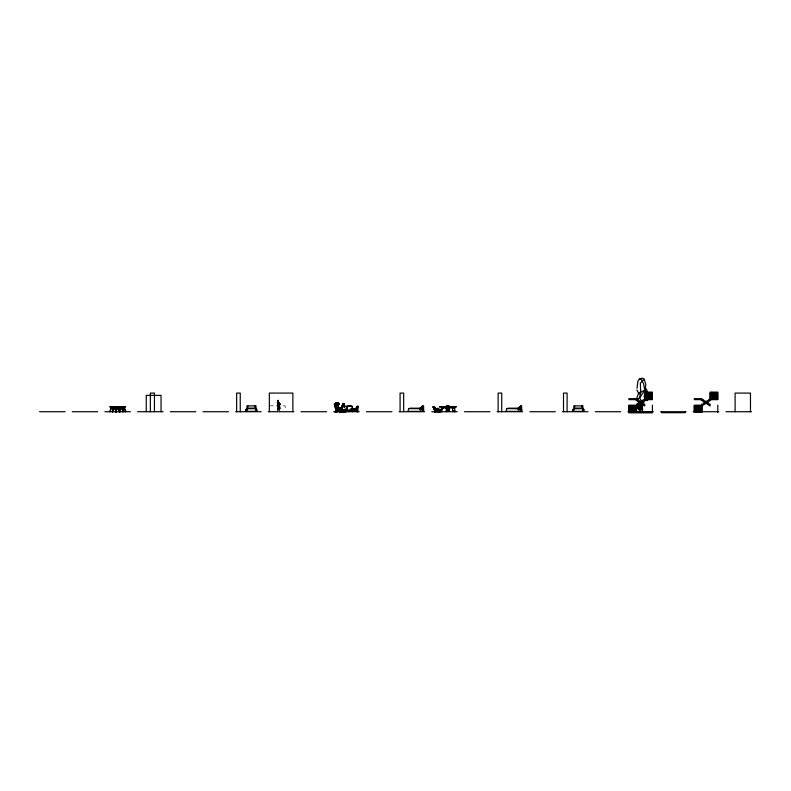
<?xml version="1.0" encoding="UTF-8"?>
<svg xmlns="http://www.w3.org/2000/svg" width="791" height="791" viewBox="0 0 791 791"><rect width="100%" height="100%" fill="white"/><g stroke="black" fill="none" stroke-linecap="round" stroke-linejoin="round"><path stroke-width="0.59" stroke-dasharray="3.96 2.97" d="M280.133 408.967L279.579 404.448L277.671 400.661L278.758 400.493L278.58 402.5L278.61 400.048L277.552 400.266L277.641 402.046L276.899 402.659L277.71 405.16L277.552 410.697L277.592 408.285M277.918 410.381L278.59 405.585L277.137 403.44L277.72 405.318L277.997 403.875L279.154 404.399L277.137 403.44M279.183 402.599L280.34 404.211L279.579 404.448L279.233 402.115L277.898 401.779L276.899 402.659M278.106 410.539L279.015 406.772L279.885 410.766M277.522 406.584L277.631 404.547L278.867 404.31L277.819 406.623L277.74 410.776M277.354 402.283L279.005 403.598L278.333 403.687L277.938 402.906L280.054 403.568L278.551 404.339M278.017 408.601L278.432 406.673L277.819 406.623M277.641 402.046L278.6 402.065M279.579 404.448L280.34 404.211L279.233 402.115L278.867 404.31L277.71 405.16L278.996 404.943L277.631 404.547M278.244 400.216L277.72 401.729L278.58 401.828M279.005 403.598L277.997 403.41L278.165 404.31L280.004 404.211M278.363 403.509L279.47 403.469M278.758 400.493L277.671 400.661M278.59 406.238L279.915 406.663L280.093 408.354M269.335 405.842L285.185 405.842L285.185 410.549M278.679 400.839L278.234 400.562L278.748 401.324M278.432 406.673L279.549 410.707L279.579 408.423L278.501 406.07M279.727 403.993L278.679 402.866L280.34 404.211L279.51 402.649M277.938 402.906L278.333 403.687M279.352 405.2L280.133 410.173M278.719 403.588L278.897 404.102"/><path stroke-width="1.19" d="M356.523 409.006L352.4 408.937C358.026 411.093 354.645 406.762 358.016 406.248L357.473 410.381L341.87 410.391L341.87 411.725L342.266 410.816L357.532 410.816L357.532 411.725L357.552 410.084M423.59 409.797L420.248 409.797L420.248 408.186L410.173 408.186L408.779 408.601L407.929 411.369L423.59 411.369L423.59 405.882L422.967 405.882L422.691 408.71L423.59 409.797L422.631 411.369L422.631 409.797M446.955 407.484C445.333 409.55 446.401 407.098 447.775 405.447C449.506 405.447 450.138 411.063 448.586 407.414M521.655 409.797L518.313 409.797L518.313 408.186L508.227 408.186L506.843 408.601L505.993 411.369L521.655 411.369L521.655 405.882L521.022 405.882L520.745 408.71L521.655 409.797L520.686 411.369L520.686 409.797M357.532 411.725L357.532 410.4L341.87 410.4L341.999 406.248L346.992 406.703M452.867 410.925L452.867 411.725L452.749 410.925M454.578 410.925L454.578 411.725L454.696 410.925M340.249 409.807L341.396 409.323C342.098 407.454 337.945 407.296 338.568 408.957M446.045 407.503L446.124 408.789L449.436 408.779L449.08 407.414L449.436 408.779L446.114 408.779L446.312 407.494L446.974 407.414M640.73 407.731L640.75 406.159C641.274 410.321 640.483 404.448 641.709 405.516L639.711 409.698L641.59 408.403L641.056 407.563L641.768 406.406L639.603 407.998L638.288 406.159L638.851 405.022M344.154 404.547L344.263 403.904C342.206 402.57 344.392 406.218 344.619 407.019L344.56 405.358L342.651 405.308L342.513 407.108L342.374 405.279L343.492 403.38L344.105 403.944L343.778 404.933L342.345 405.387L342.908 406.96M434.556 411.745L437.542 411.389L434.645 411.745M437.413 411.439L435.179 411.439M641.669 404.468L641.056 407.721L641.669 404.468L640.997 404.33L640.977 403.173L639.583 403.123L640.196 407.019L640.997 407.474M640.305 407.958L639.672 409.58L638.05 408.581L637.882 406.752L639.316 403.885L638.644 404.705L637.793 404.241L637.427 405.16L640.641 409.273L641.521 407.385L641.204 405.289M346.923 406.238L347.13 410.43L347.229 406.248C351.688 403.548 355.03 409.273 350.235 408.996M437.492 411.389L436.642 411.182C440.785 411.369 435.881 412.329 436.454 410.786C437.71 410.222 434.2 411.409 437.275 410.45C435.317 411.795 437.294 411.3 438.461 411.745M246.871 411.369L246.96 405.882L256.017 405.882L256.106 411.369L256.146 409.876M338.321 410.667C334.811 411.32 345.657 412.279 338.538 410.667C328.265 414.019 341.04 408.957 341.099 411.725M435.07 411.745L436.207 411.182L435.09 411.389M446.144 411.389L446.005 411.132C447.014 409.105 451.839 412.388 447.874 410.4L447.835 411.132L447.676 410.4L446.005 411.132M449.545 411.132L447.617 410.737L446.618 411.389M446.786 411.617L447.775 410.737L448.665 411.389M573.732 411.369L573.811 405.882L582.878 405.882L582.967 411.369L583.007 409.876L584.035 409.797L583.718 411.369L572.565 411.369L572.516 409.797L573.811 408.64M639.82 411.696L639.87 408.374M115.11 408.433L115.15 407.276L113.331 407.276C113.657 411.973 118.492 404.369 112.658 407.929C113.073 408.927 115.407 408.927 115.822 407.929M118.709 408.433L118.749 407.276L116.92 407.276C117.256 411.973 122.091 404.369 116.257 407.929C116.663 408.927 119.006 408.927 119.411 407.929M122.298 408.433L122.338 407.276L120.519 407.276C120.855 411.973 125.69 404.369 119.846 407.929C120.262 408.927 122.605 408.927 123.01 407.929M115.17 408.571L115.219 407.177M118.769 408.571L118.818 407.177M122.368 408.571L122.407 407.177M336.719 410.252L336.907 405.714L335.473 404.606M341.544 411.033L341.247 411.538L345.479 411.686L342.79 410.193L341.297 410.766L342.256 411.093M446.124 411.617L447.617 410.737L447.716 411.31L447.874 410.737L449.456 411.31M112.52 411.706L112.747 407.909M116.198 408.304L116.415 411.706L116.218 407.909L115.961 411.706L115.437 408.759C117.493 405.219 115.585 417.846 116.346 407.909M119.945 407.909C119.955 417.737 119.263 405.684 120.232 408.621L120.014 411.706L119.807 407.909L119.55 411.706L119.451 408.107L119.026 408.759C119.738 419.497 119.095 399.93 119.352 411.715M640.641 409.273L640.69 408.482M112.727 411.715L112.629 408.107L112.816 411.715M116.317 411.715L116.218 408.107M119.916 411.715L119.817 408.107L120.014 411.715M438.975 409.916L438.224 409.471L435.97 410.786L437.443 408.937L439.104 409.985L435.109 410.875L434.892 410.242L436.751 409.283L435.782 409.372L434.842 410.331L438.827 409.372L437.146 409.263M342.701 410.677L342.74 410.054L342.285 410.321M344.184 407.088L344.263 406.001M335.166 403.39L334.316 404.31L336.175 402.935L337.955 402.748L339.349 403.647L339.379 404.339L337.035 405.753L337.243 410.252M116.415 411.715L116.356 408.107M435.96 409.896C434.991 408.423 438.649 407.691 438.095 409.343L435.96 409.896L435.93 408.927M439.677 411.725C443.87 410.895 438.837 411.715 440.706 411.191M433.399 407.246L434.348 409.55L433.221 407.385L433.804 408.502A23.542 4.726 -56.2 0 0 434.437 408.532L434.931 408.097L434.299 406.554A28.614 5.507 52.7 0 0 433.597 406.554L433.112 406.683A31.67 1.809 -13.4 0 0 433.765 406.693L434.991 407.948M433.854 407.246C434.556 410.302 433.132 407.938 435.782 409.372C437.789 408.245 435.564 411.458 435.881 409.461M438.313 411.745L436.642 411.182M115.723 407.909L115.862 411.706C114.665 406.89 117.028 407.395 116.119 411.706L116.297 408.304M256.106 411.369L256.027 408.67L246.95 408.71L246.782 409.797L245.655 409.797L245.714 411.369L256.857 411.369L257.174 409.797L256.244 409.797M343.927 403.608L343.749 405.012L342.374 405.279L342.513 406.643M582.967 411.369L582.413 408.008L582.878 408.64M344.204 407.019L344.56 405.358L343.116 404.26L343.927 403.43M446.747 408.957L446.124 408.789L446.885 405.595M344.174 411.013L344.105 411.706C345.637 412.21 343.828 410.005 344.154 411.468L345.479 411.686L342.859 411.33L343.68 411.488L343.175 410.796L344.233 410.391M344.105 403.944L343.304 404.517L343.591 405.17M440.666 411.172C443.998 411.3 436.316 411.725 440.399 411.191M420.248 409.797L420.248 408.186M518.313 409.797L518.313 408.186M112.619 411.706L112.757 408.107M334.316 404.31L335.018 404.587L335.137 403.598L335.018 404.587L336.116 404.824M346.428 410.252L347.051 410.578L346.409 410.717C344.105 409.491 347.842 411.577 346.448 410.005M339.201 411.636L344.164 411.666L344.322 410.648L344.629 411.488M639.484 402.995L640.562 403.024L640.067 404.152M640.265 403.855L640.562 403.024M342.108 411.725L342.266 410.816M352.559 411.725L352.331 409.174L357.532 409.174L357.532 410.321L352.331 410.321L357.473 410.381L358.016 406.248L356.82 406.366L356.158 408.789M435.109 410.875L435.841 409.184L436.672 409.194M343.116 404.26L343.353 403.736L342.958 404.359M436.83 409.6C436.414 411.132 434.121 411.162 435.762 409.6M340.961 408.037L338.657 408.354L337.905 407.573C340.753 403.341 329.323 406.683 338.004 405.486L338.232 405.981L337.539 405.585M338.321 410.499L335.602 411.725M119.322 407.909L119.451 411.706L119.322 408.107M122.921 407.909L123.149 411.706L122.912 408.107M336.017 402.965L335.878 404.092L335.206 404.152L338.34 403.321L339.379 404.339L337.945 402.668L337.47 402.787L339.349 403.647L338.083 404.31M344.431 410.925L344.757 411.725L343.482 410.064M115.723 408.107L115.862 411.706L115.862 407.909M122.961 408.304L123.05 411.706L123.04 408.107M115.961 411.706L115.733 409.135L112.846 409.066L115.437 408.848L113.311 408.898M116.841 409.145L119.214 409.105L116.445 409.066L119.026 408.848L116.91 408.898M119.451 407.909L119.955 409.135L122.625 408.848L120.509 408.898M435.238 410.648C436.948 408.433 431.53 406.663 436.306 410.213M637.062 388.272L637.813 381.44L639.405 379.037L642.124 378.167L644.181 379.205L645.802 384.288L644.26 396.647L645.505 400.473L647.473 400.513L648.017 398.941L642.193 402.115L638.732 401.581L636.646 398.634L638.564 393.087L636.893 389.973M343.284 404.409L343.749 405.012M339.665 410.786L339.458 411.666L340.575 411.597M448.952 411.389L447.943 410.4M439.302 410.213C440.498 409.194 438.698 408.581 438.521 409.896C439.391 411.666 444.769 409.451 441.329 409.194M341.999 406.248L341.86 410.381M334.949 404.231L335.137 403.598M337.905 407.573L338.657 408.354M110.097 411.725L111.571 407.533L124.029 407.533L125.492 411.725M109.702 411.725L111.353 407.128M434.121 408.66L434.743 409.372C439.529 409.54 435.475 407.523 434.753 409.441C433.715 407.049 434.872 410.915 435.712 410.292M335.038 405.358L335.829 408.354L338.034 408.047L338.914 409.056L341.148 409.333M446.302 407.424L446.786 408.858L446.233 408.729M122.951 411.706L123.05 407.909M639.771 403.262L640.334 403.736L640.977 403.173L641.244 404.389L639.217 407.503L639.761 409.55M638.644 404.705L639.316 403.885M335.661 411.725C341.613 411.241 335.809 410.687 340.97 411.725M337.826 404.231L338.508 403.687L337.826 404.231L334.979 403.796L336.837 403.746M339.349 411.073L339.873 411.528L340.397 410.865M641.59 405.397L640.73 407.019L641.58 406.267M120.054 409.105L122.823 409.066L120.44 409.145M638.05 408.581L639.168 409.006L639.217 407.503L640.196 407.019L637.793 404.241L638.159 406.129M442.555 407.256L442.99 407.998L440.033 411.725L442.555 407.256L439.806 411.725L442.99 407.929L454.815 408.047L454.815 410.925L452.63 410.925L452.63 408.047M341.396 409.323L339.725 410.391M439.747 411.745L442.555 407.335L453.648 407.256M434.921 410.48L436.039 410.104M344.322 410.648L343.235 411.646M245.655 409.797L246.95 408.64M434.694 408.453L434.931 408.255A17.975 2.759 39 0 1 434.318 408.285L433.804 408.453A25.085 1.246 -11.6 0 0 434.378 408.502M641.056 407.721L641.57 406.979M638.317 405.16L639.415 404.092M640.492 408.878L641.59 408.403M440.043 411.725L442.99 407.929L439.806 411.725M639.168 409.006L637.882 406.752L638.288 406.159L638.021 408.374L639.168 409.006L639.603 407.998M434.289 406.633L434.931 408.255M337.045 405.743L337.114 410.252L337.015 405.724L338.103 404.814M335.829 408.354C337.984 405.743 339.537 411.646 337.747 408.067M644.181 379.205L640.344 383.131L640.71 392.455L639.553 397.972L642.193 402.115L643.834 402.5M447.617 410.4L446.618 411.617L447.775 410.4L448.932 411.132M344.747 411.429C343.778 412.447 344.164 409.402 343.858 411.725L343.838 410.084M446.737 408.759L448.823 408.759M434.516 408.878L433.735 407.286M636.557 405.971L646.069 399.623L652.407 399.623L652.407 392.109L645.832 392.109M701.933 405.971L711.445 399.623L717.783 399.623L717.783 392.109L710.1 392.109L710.1 399.732L708.469 399.732L708.469 400.829L706.838 400.829L706.838 403.005L708.469 403.005L708.469 404.092L710.1 404.092L710.1 405.971L700.589 399.623L694.251 399.623L694.251 398.644L701.933 398.644L701.933 399.732L703.565 399.732L703.565 400.829L705.196 400.829L705.196 403.005L703.565 403.005L703.565 404.092L701.933 404.092L701.933 412.378L694.251 412.378L694.251 405.18L701.933 405.18M336.175 402.935L337.955 402.748M640.186 409.204L640.087 411.696L640.522 408.413M335.335 407.454L335.809 407.147L334.751 405.546L335.295 405.595M435.05 409.313L437.018 408.799C433.636 408.591 435.683 410.44 434.585 408.977M339.922 411.261L339.29 411.627L340.17 411.478M638.456 408.146L638.97 408.423L638.614 407.157M335.206 404.152L337.945 402.668M636.973 399.228L639.553 397.972L644.734 390.25L645.14 387.214L647.384 391.308L646.158 391.258M435.198 411.745C438.521 411.449 434.012 410.677 437.225 410.489L435.979 410.855L436.533 410.628M439.667 409.56L442.446 409.56M448.804 408.957L449.436 408.789L448.675 405.595M339.626 410.677L341.583 410.321M435.811 408.977L437.947 408.403M447.676 410.737L446.094 411.31M338.103 404.488L339.25 404.092M447.775 409.026L449.347 408.522M434.724 409.372C436.889 409.066 433.745 408.927 435.149 410.163M435.119 410.925L439.104 409.985L438.787 409.53M435.979 410.925L439.104 409.985M439.193 411.745L440.528 411.172L439.737 411.429M434.902 408.977L436.859 408.453M438.105 408.739L435.871 409.362L437.828 408.453M449.328 408.729L448.774 408.858L449.248 407.494M446.549 408.818L449.011 408.611L446.203 408.522M343.996 410.302L343.126 410.163M336.205 403.024L337.717 402.728L338.34 403.321M434.674 408.729L435.188 408.67M337.193 403.252L338.489 403.015L338.162 403.529L339.131 403.766M638.732 401.581L636.646 398.634M439.054 411.389L440.439 411.172M115.852 408.107L115.713 409.135L113.251 409.145M341.89 411.023L342.829 410.895M338.518 408.255L341.099 408.077M343.175 403.924L343.749 403.855M446.885 405.714L448.675 405.714M340.14 411.636L340.792 411.567L340.14 411.251M343.452 410.341L344.065 410.272M639.405 379.037L640.601 378.909L642.173 380.728L643.706 384.347L644.734 390.25L638.564 393.087L639.336 393.967M336.195 407.058L337.737 407.068L336.808 406.426M337.797 409.026L341.01 408.957M340.506 410.519L341.504 410.44M336.442 408.245L338.123 408.126L338.894 408.858L337.006 408.937L335.809 407.147M639.237 409.244L639.474 411.696M433.933 408.255L433.25 406.683L434.051 406.821M344.164 411.666L346.349 411.597L344.54 411.3M336.402 405.724L338.153 405.714M115.773 408.186L116.297 408.186M119.372 408.186L119.896 408.186M357.532 410.816L357.295 411.725M645.832 393.196L652.407 393.196M710.1 393.196L717.783 393.196M644.734 394.284L652.407 394.284M710.1 394.284L717.783 394.284M644.734 395.381L652.407 395.381M710.1 395.381L717.783 395.381M644.734 396.469L652.407 396.469M710.1 396.469L717.783 396.469M644.734 397.557L652.407 397.557M710.1 397.557L717.783 397.557M644.734 398.644L652.407 398.644M710.1 398.644L717.783 398.644M644.734 399.435L652.407 399.435M710.1 399.435L717.783 399.435M639.83 401.917L641.461 401.917M705.196 401.917L706.838 401.917M636.557 405.18L628.875 405.18L628.875 412.833L652.407 412.833L652.407 405.18M628.875 406.169L636.557 406.169M694.251 406.169L701.933 406.169M628.875 406.277L636.557 406.277M694.251 406.277L701.933 406.277M433.597 406.604L433.735 408.472L433.112 406.683M628.875 407.365L636.557 407.365M694.251 407.365L701.933 407.365M446.51 408.423L449.041 408.532M628.875 408.453L636.557 408.453M694.251 408.453L701.933 408.453M449.011 408.611L446.549 408.611L447.775 408.888M582.878 408.71L573.811 408.71L573.643 409.797L572.516 409.797M434.823 408.858L435.139 408.621M628.875 409.54L636.557 409.54M694.251 409.54L701.933 409.54M583.105 409.797L584.035 409.797M336.165 410.391L337.797 410.252L336.165 410.252L336.244 411.725M628.875 410.628L636.557 410.628M694.251 410.628L701.933 410.628M39.55 411.725L65.05 411.725M72.238 411.725L97.728 411.725M104.926 411.725L130.416 411.725M137.604 411.725L163.104 411.725M170.292 411.725L195.792 411.725M202.98 411.725L228.47 411.725M235.669 411.725L261.159 411.725M268.347 411.725L293.847 411.725M301.035 411.725L326.535 411.725M333.723 411.725L359.223 411.725M366.411 411.725L391.901 411.725M399.099 411.725L424.589 411.725M431.777 411.725L457.277 411.725M464.465 411.725L489.965 411.725M497.153 411.725L522.653 411.725M529.841 411.725L555.331 411.725M562.53 411.725L588.02 411.725M595.208 411.725L620.708 411.725M627.896 411.725L653.396 411.725M660.584 411.725L686.074 411.725M693.272 411.725L718.762 411.725M725.95 411.725L751.45 411.725M628.875 411.913L652.407 411.913M628.875 412.378L636.557 412.378L636.557 404.092L638.189 404.092L638.189 403.005L639.83 403.005L639.83 400.829L638.189 400.829L638.189 399.732L636.557 399.732L636.557 398.644L628.875 398.644L628.875 399.623L635.213 399.623L644.734 405.971L644.734 404.092L643.093 404.092L643.093 403.005L641.461 403.005L641.461 400.829L643.093 400.829L643.093 399.732L644.734 399.732L644.734 395.203M341.93 406.366L347.002 406.366M347.16 406.366L352.232 406.366M449.09 407.484L448.586 407.484M112.767 409.135L112.708 408.186M345.005 408.996L347.061 409.006M115.773 408.304L116.346 409.135M520.745 408.71L506.843 408.601M422.691 408.71L408.779 408.601M434.486 411.389L436.325 411.429L434.635 411.567M438.343 411.567L436.375 411.429L436.405 410.717M339.665 411.439L340.792 411.567M336.056 409.807L336.798 409.886M638.416 405.219L637.427 405.16L638.545 406.594M641.709 405.516L640.799 405.546L641.115 406.861L639.978 403.015L641.244 404.389L640.799 405.546L640.206 405.239M119.451 408.107L119.708 411.706L119.896 408.304M438.263 409.916L437.739 409.53M335.967 403.548L337.193 404.231M647.078 398.367L644.26 396.647L645.407 395.955L646.712 397.448M352.351 410.43L352.153 406.238M447.943 410.737L448.853 411.31M342.79 410.193L343.363 410.727M345.825 410.321L346.409 410.717L346.023 409.965M438.095 409.343L437.898 408.799M646.504 399.682L647.473 400.513M122.338 407.276L122.832 407.948M118.749 407.276L119.233 407.948M115.15 407.276L115.644 407.948M437.898 409.283L438.778 409.382M338.667 409.323L339.121 409.827M433.972 408.551L434.328 409.066M435.001 408.67L435.94 410.114L434.951 410.114L434.012 408.67M640.087 408.601L640.413 409.254M639.563 408.294L639.701 411.696M433.952 406.683L434.615 408.433M124.217 407.128L125.868 411.725M433.517 406.881L433.883 407.948M335.77 409.59L334.751 406.347M641.066 407.434L641.412 408.64M336.986 406.445L337.589 408.581M348.831 411.725L349.068 410.084M345.875 410.005L345.944 410.638M122.625 408.621L122.852 411.706M119.026 408.621L119.253 411.706M115.437 408.621L115.654 411.706M344.401 405.981L344.471 407.049M120.45 407.177L120.499 408.571M116.85 407.177L116.9 408.571M113.261 407.177L113.301 408.571M642.381 401.976L642.539 411.725M120.519 407.276L120.558 408.433M116.92 407.276L116.959 408.433M113.331 407.276L113.37 408.433M642.084 401.986L642.144 411.725M750.471 411.725L750.471 393.087L735.106 393.087L735.106 411.725M717.783 405.18L717.783 412.378M685.095 411.725L685.095 412.704L661.563 412.704L661.563 411.725M581.869 405.783L581.869 408.107L574.602 408.107L574.602 405.783M567.098 411.725L567.098 393.087L563.508 393.087L563.508 411.725M501.731 411.725L501.731 393.087L498.132 393.087L498.132 411.725M454.696 411.112L454.696 411.725M453.648 407.157L453.648 408.037M448.546 408.937L447.014 408.937M447.874 409.303L447.617 411.31L447.676 409.303M447.775 409.303L447.835 411.617M440.617 410.153L440.627 411.013M440.538 410.153L440.518 411.013M403.667 411.725L403.667 393.087L400.078 393.087L400.078 411.725M357.285 409.174L357.285 410.321M352.588 409.174L352.588 410.321M337.717 410.391L337.717 411.725M337.391 410.252L337.352 411.725M336.61 410.391L336.61 411.725M292.868 411.725L292.868 393.087L269.335 393.087L269.335 411.725M255.009 405.783L255.009 408.107L247.741 408.107L247.741 405.783M240.246 411.725L240.246 393.087L236.647 393.087L236.647 411.725M161.057 411.725L161.057 395.381L146.266 395.381L146.266 411.725M154.443 411.725L154.443 393.087L150.359 393.087L150.359 411.725M453.787 407.157L453.787 408.037L453.787 407.157M336.946 405.714L336.847 410.252L336.946 405.734M420.288 407.998L420.268 408.799L421.178 408.492L421.969 406.505L420.288 407.998M518.352 407.998L518.332 408.799L519.232 408.492L520.033 406.505L518.352 407.998M638.723 404.3L639.138 404.962L638.723 404.3M422.967 407.029L421.504 408.907L422.473 405.605L422.967 407.029M521.032 407.029L519.558 408.907L520.537 405.605L521.032 407.029M125.631 406.821L109.939 406.821L125.631 406.821M456.259 406.821L439.42 406.821L456.259 406.821M441.961 411.577L440.557 411.429L441.961 411.577"/></g></svg>
